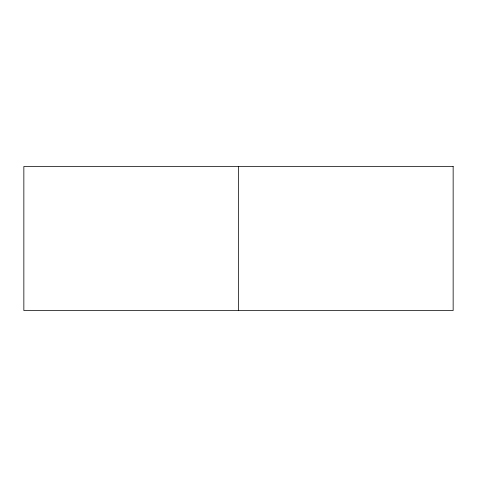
<?xml version="1.0" encoding="UTF-8"?>
<svg xmlns="http://www.w3.org/2000/svg" width="477" height="477" viewBox="0 0 477 477"><rect width="100%" height="100%" fill="white"/><g stroke="black" fill="none" stroke-linecap="round" stroke-linejoin="round"><path stroke-width="0.72" d="M238.5 166.461L238.5 310.539M453.15 166.461L23.85 166.461L23.85 310.539L453.15 310.539L453.15 166.461"/></g></svg>
